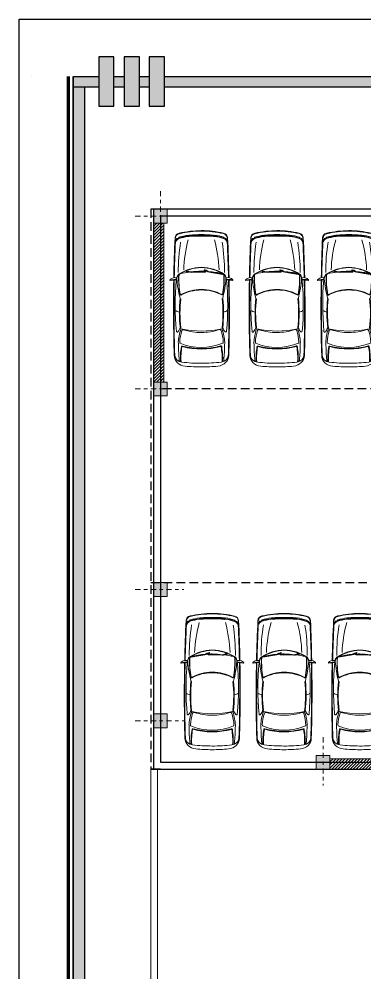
# Model space of a CAD drawing. Header units: inches. Extents: x 70 to 1974, y -315 to 363.
# Drawn here: x 70.87 to 80.86, y -54.59 to -26.99 of the extents above; entities that cross this region are included whole.
import ezdxf

# ---------------------------------------------------------------- set-up
doc = ezdxf.new("R2010")
doc.units = ezdxf.units.IN
doc.header["$MEASUREMENT"] = 0
doc.linetypes.add('DASHDOT', pattern=[1, 0.5, -0.25, 0, -0.25])
doc.linetypes.add('HIDDEN', pattern=[0.375, 0.25, -0.125])
doc.layers.add('3', color=244, linetype='Continuous', lineweight=20)
doc.layers.add('LAYER1', color=8, linetype='Continuous', lineweight=9)
doc.layers.add('7', color=7, linetype='Continuous')
doc.layers.add('HID', color=5, linetype='HIDDEN')
doc.layers.add('AX', color=7, linetype='Continuous', lineweight=18, true_color=0xb7ad8f)

# ---------------------------------------------------------------- blocks, each defined once
blk = doc.blocks.new('ACARSHADE1')
at = {"color": 0, "linetype": 'Continuous'}
for p, q in [((-0.594, -0.204), (-0.594, -0.181)), ((-0.34, -0.148), (-0.338, -0.139)), ((-0.322, -0.123), (-0.328, -0.149)), ((0, -0.105), (-0.018, -0.144)), ((0, -0.144), (0, -0.105)), ((0, -0.105), (0.018, -0.144)), ((0.322, -0.123), (0.328, -0.149)), ((0.34, -0.148), (0.338, -0.139)), ((0.594, -0.204), (0.594, -0.181)), ((-0.387, -1.069), (-0.34, -1.072)), ((-0.387, -1.084), (-0.342, -1.086)), ((-0.382, -1.074), (-0.335, -1.077)), ((-0.342, -1.086), (-0.294, -1.099)), ((-0.34, -1.072), (-0.292, -1.085)), ((-0.335, -1.077), (-0.287, -1.09)), ((-0.294, -1.099), (-0.258, -1.105)), ((-0.292, -1.085), (-0.256, -1.101)), ((-0.258, -1.105), (0.105, -1.095)), ((0.081, -1.05), (0.125, -1.062)), ((0.085, -1.037), (0.13, -1.048)), ((0.088, -1.042), (0.133, -1.054)), ((0.105, -1.095), (0.106, -1.09)), ((0.125, -1.062), (0.169, -1.085)), ((0.13, -1.048), (0.174, -1.071)), ((0.133, -1.054), (0.178, -1.077)), ((0.169, -1.085), (0.204, -1.098)), ((0.174, -1.071), (0.206, -1.093)), ((0.204, -1.098), (0.561, -1.16)), ((0.561, -1.16), (0.563, -1.156)), ((-0.821, -1.317), (-0.67, -1.3)), ((0.821, -1.317), (0.67, -1.3))]:
    blk.add_line(p, q, dxfattribs=at)
for points in [[(0.532, -3.066, 0.440617), (0.504, -3.048, -0.131888), (-0.504, -3.048, 0.440617), (-0.532, -3.066)], [(0.517, -3.069, 0.440617), (0.508, -3.063, -0.131888), (-0.508, -3.063, 0.440617), (-0.517, -3.069, 0.440617)]]:
    blk.add_lwpolyline(points, format="xyb", dxfattribs=at)
for centre in [(-0.386, -1.077), (0.084, -1.044)]:
    blk.add_circle(centre, 0.00366, dxfattribs=at)
for centre, radius, start, end in [((-0.692, -1.433), 0.192, 93.7609, 131.6237), ((-0.387, -1.077), 0.00714, 87.1228, 267.1228), ((-0.011, -3.321), 2.23, 87.0138, 96.352), ((-0.01, -3.317), 2.23, 87.0138, 96.352), ((0.083, -1.043), 0.00714, 75.4717, 255.4717), ((-0.002, -3.318), 2.23, 75.3628, 84.701), ((0, -3.314), 2.23, 75.3628, 84.701), ((0.693, -1.433), 0.192, 48.3763, 86.2391), ((-0.787, -1.317), 0.0429, 140.3763, 167.7955), ((-0.822, -1.309), 0.00756, 167.7955, 276.5043), ((-0.814, -1.296), 0.00896, 130.7252, 272.4672), ((-0.696, -1.647), 0.353, 81.8859, 110.7437), ((-0.703, -1.646), 0.358, 80.797, 107.973), ((-0.669, -1.307), 0.00756, 354.8825, 96.5043), ((0.704, -1.646), 0.358, 72.027, 99.203), ((0.696, -1.647), 0.353, 69.2563, 98.1141), ((0.67, -1.307), 0.00756, 83.4957, 185.1175), ((0.814, -1.296), 0.00896, 267.5328, 49.2748), ((0.787, -1.317), 0.0429, 12.2045, 39.6237), ((0.822, -1.309), 0.00756, 263.4957, 12.2045), ((0, -0.193), 2.459, 257.4033, 282.5986), ((1.077, -2.934), 1.689, 180.4023, 184.8145), ((-1.077, -2.934), 1.689, 355.1855, 359.5977), ((2.172, -3.091), 2.778, 179.6976, 187.606), ((-2.172, -3.091), 2.778, 352.394, 0.3024)]:
    blk.add_arc(centre, radius, start, end, dxfattribs=at)
for centre, major_axis, ratio, start_param, end_param in [((-0.001, -2.038), (2.27, 0), 0.89759, 1.570301, 1.83176), ((0.001, -2.038), (2.27, 0), 0.89759, 1.309833, 1.571291), ((50.512, -2.109), (51.25, 0.001), 0.89759, 3.099811, 3.122786), ((-0.576, -0.3), (0.122, 0), 0.89759, 1.859585, 3.102159), ((-0.55, -0.193), (0.143, 0), 0.89759, 1.83176, 3.099811), ((-0.587, -0.301), (0.097, 0), 0.89759, 1.779453, 3.089712), ((-0.55, -0.193), (0.129, 0), 0.89759, 1.83176, 3.099811), ((-0.576, -0.3), (0.0931, 0), 0.89759, 1.859585, 3.102159), ((-0.184, -1.316), (1.319, 0), 0.89759, 1.687405, 1.899936), ((-0.587, -0.181), (0.00716, 0), 0.89759, 1.847465, 3.164325), ((-0.587, -0.204), (0.00716, 0), 0.89759, 3.164325, 4.990365), ((-0.153, -1.278), (1.304, 0), 0.89759, 1.716493, 1.911424), ((-0.149, -1.266), (1.254, 0), 0.89759, 1.728737, 1.925899), ((-0.001, -2.038), (2.256, 0), 0.89759, 1.570298, 1.83176), ((3.823, -1.16), (4.292, 0), 0.89759, 2.900501, 3.109475), ((-0.347, -0.147), (0.00716, 0), 0.89759, -1.444209, -0.187054), ((-0.357, -0.133), (0.02, 0), 0.89759, -0.309856, 0.788623), ((-0.321, -0.151), (0.00716, 0), 0.89759, 2.937493, 4.82905), ((-0.049, -2.331), (2.452, 0), 0.89759, 1.550965, 1.68463), ((-0.049, -2.333), (2.468, 0), 0.89759, 1.551001, 1.682555), ((-0.315, -0.124), (0.00716, 0), 0.89759, 1.683029, 2.937493), ((-0.049, -2.333), (2.439, 0), 0.89759, 1.550766, 1.682311), ((-0.049, -2.336), (2.485, 0), 0.89759, 1.550952, 1.678242), ((0.001, -2.038), (2.256, 0), 0.89759, 1.309833, 1.571294), ((0.049, -2.336), (2.485, 0), 0.89759, 1.46335, 1.59064), ((0.049, -2.333), (2.468, 0), 0.89759, 1.459038, 1.590592), ((0.049, -2.331), (2.452, 0), 0.89759, 1.456963, 1.590628), ((0.049, -2.333), (2.439, 0), 0.89759, 1.459282, 1.590827), ((0.315, -0.124), (0.00716, 0), 0.89759, 0.204099, 1.458564), ((0.321, -0.151), (0.00716, 0), 0.89759, 4.595728, 6.487285), ((0.357, -0.133), (0.02, 0), 0.89759, 2.352969, 3.451448), ((0.184, -1.316), (1.319, 0), 0.89759, 1.241657, 1.454187), ((0.347, -0.147), (0.00716, 0), 0.89759, 3.328647, 4.585801), ((0.153, -1.278), (1.304, 0), 0.89759, 1.230169, 1.4251), ((0.149, -1.266), (1.254, 0), 0.89759, 1.215694, 1.412856), ((0.55, -0.193), (0.129, 0), 0.89759, 0.041782, 1.309833), ((0.587, -0.204), (0.00716, 0), 0.89759, 4.434413, 6.260453), ((0.55, -0.193), (0.143, 0), 0.89759, 0.041782, 1.309833), ((0.587, -0.181), (0.00716, 0), 0.89759, -0.022733, 1.294128), ((0.576, -0.3), (0.0931, 0), 0.89759, 0.039433, 1.282008), ((0.587, -0.301), (0.097, 0), 0.89759, 0.051881, 1.36214), ((0.576, -0.3), (0.122, 0), 0.89759, 0.039433, 1.282008), ((-50.512, -2.11), (51.25, 0.001), 0.89759, 0.018807, 0.041782), ((50.512, -2.109), (51.236, 0.001), 0.89759, 3.102159, 3.122733), ((5.264, -1.066), (5.873, 0), 0.89759, 2.997149, 3.149827), ((-5.264, -1.066), (5.873, 0), 0.89759, -0.008235, 0.144443), ((0.036, -1.954), (1.099, 0), 0.89759, 1.603669, 2.188883), ((0.04, -1.942), (1.078, 0), 0.89759, 1.60752, 2.17725), ((-0.036, -1.954), (1.099, 0), 0.89759, 0.95271, 1.537924), ((-0.04, -1.942), (1.078, 0), 0.89759, 0.964343, 1.534072), ((-0.698, -1.292), (0.0564, 0), 0.89759, 0.475133, 1.689729), ((-0.331, -1.325), (0.334, 0), 0.89759, 2.557868, 2.915855), ((-0.331, -1.325), (0.327, 0), 0.89759, 2.597661, 2.934007), ((-0.605, -1.176), (0.00716, 0), 0.89759, -0.051168, 2.597661), ((-0.58, -1.177), (0.0358, 0), 0.89759, 2.188883, 2.557868), ((1.992, -1.295), (2.593, 0), 0.89759, 3.090425, 3.313211), ((1.992, -1.295), (2.586, 0), 0.89759, 3.088326, 3.313211), ((-0.554, -1.173), (0.0358, 0), 0.89759, 2.17725, 3.088326), ((0.041, -3.254), (2.432, 0), 0.89759, 1.716349, 1.821833), ((0.041, -3.254), (2.432, 0), 0.89759, 1.587754, 1.703121), ((-0.041, -3.254), (2.432, 0), 0.89759, 1.48877, 1.553838), ((-0.041, -3.254), (2.432, 0), 0.89759, 1.319759, 1.477125), ((-1.992, -1.295), (2.586, 0), 0.89759, -0.171618, 0.053267), ((-1.992, -1.295), (2.593, 0), 0.89759, -0.171618, 0.051168), ((0.554, -1.173), (0.0358, 0), 0.89759, 0.053267, 0.964343), ((0.605, -1.176), (0.00716, 0), 0.89759, 0.543932, 3.192761), ((0.58, -1.177), (0.0358, 0), 0.89759, 0.583724, 0.95271), ((0.331, -1.325), (0.334, 0), 0.89759, 0.234382, 0.583724), ((50.512, -2.109), (51.25, 0.001), 0.89759, 3.124137, 3.167494), ((50.512, -2.109), (51.236, 0.001), 0.89759, 3.124097, 3.167229), ((8.598, -1.976), (9.29, 0), 0.89759, 3.061367, 3.223808), ((2.867, -1.057), (3.523, 0), 0.89759, 3.208352, 3.374023), ((-2.867, -1.057), (3.523, 0), 0.89759, -0.232431, -0.06676), ((-8.598, -1.976), (9.29, 0.006), 0.898924, -0.082775, 0.079462), ((-50.512, -2.11), (51.25, 0.001), 0.89759, -0.025902, 0.017455), ((-0.541, -1.689), (0.0143, 0), 0.89759, 3.313211, 5.253542), ((0.006, -2.508), (1.064, 0), 0.89759, 1.576895, 2.111949), ((0.006, -2.508), (1.049, 0), 0.89759, 1.576895, 2.111949), ((-0.006, -2.508), (1.064, 0), 0.89759, 1.029644, 1.564697), ((-0.006, -2.508), (1.049, 0), 0.89759, 1.029644, 1.564697), ((0.542, -1.689), (0.0143, 0), 0.89759, 4.171236, 6.111567), ((3.464, -2.172), (4.046, 0), 0.89759, 3.038021, 3.250693), ((3.464, -2.172), (4.031, 0), 0.89759, 3.038021, 3.250693), ((-0.596, -1.793), (0.0358, 0), 0.89759, -0.103572, 0.232431), ((-3.463, -2.172), (4.046, 0), 0.89759, -0.1091, 0.103572), ((0.596, -1.793), (0.0358, 0), 0.89759, 2.909162, 3.245165), ((-0.553, -1.96), (0.213, 0), 0.89759, 4.009629, 4.574868), ((0.553, -1.96), (0.213, 0), 0.89759, -1.433275, -0.868036), ((-0.639, -2.659), (0.0215, 0), 0.89759, 3.223808, 5.568388), ((-0.812, -2.525), (0.25, 0), 0.89759, -0.714797, -0.146693), ((1.007, -3.017), (1.583, 0), 0.89759, 2.871316, 3.093007), ((-0.522, -2.564), (0.0358, 0), 0.89759, 3.250693, 4.310685), ((-0.484, -2.647), (0.0358, 0), 0.89759, 1.219409, 2.871316), ((0.005, -1.45), (1.384, 0), 0.89759, 4.361002, 4.70887), ((-0.005, -1.45), (1.384, 0), 0.89759, -1.567277, -1.219409), ((0.484, -2.647), (0.0358, 0), 0.89759, 0.270276, 1.922183), ((-1.007, -3.017), (1.583, 0), 0.89759, 0.048586, 0.270276), ((0.522, -2.564), (0.0358, 0), 0.89759, -1.169092, -0.1091), ((-0.538, -2.95), (0.0358, 0), 0.89759, 3.093007, 3.923564), ((0.021, -1.985), (1.273, 0.078), 0.862538, 4.183706, 5.100133), ((0.538, -2.95), (0.0358, 0), 0.89759, -0.781972, 0.048586), ((1.56, -3.361), (2.118, 0), 0.89759, 2.986043, 3.194365), ((-1.56, -3.361), (2.118, 0), 0.89759, -0.052772, 0.15555), ((-0.398, -3.293), (0.322, 0), 0.89759, 3.167494, 4.607247), ((-0.492, -3.283), (0.215, 0), 0.89759, 3.167229, 4.580519), ((-0.029, -0.15), (3.736, 0), 0.89759, 4.580519, 4.720073), ((0.029, -0.15), (3.736, 0), 0.89759, 4.704705, 4.844259), ((0.398, -3.293), (0.322, 0), 0.89759, -1.465654, -0.025902), ((0.492, -3.283), (0.215, 0), 0.89759, -1.438926, -0.025636), ((-0.029, -0.15), (3.844, 0), 0.89759, 4.607247, 4.719858), ((0.029, -0.15), (3.844, 0), 0.89759, 4.70492, 4.817531)]:
    blk.add_ellipse(centre, major_axis=major_axis, ratio=ratio, start_param=start_param, end_param=end_param, dxfattribs=at)
at = {"color": 0, "linetype": 'Continuous', "extrusion": (0, 0, -1)}
for centre, major_axis, start_param, end_param in [((-3.823, -1.16), (4.292, 0), -0.241092, -0.032118), ((-50.512, -2.109), (-51.236, 0.001), 3.102159, 3.122732), ((0.331, -1.325), (-0.327, 0), 2.597661, 2.934007), ((0.698, -1.292), (-0.0564, 0), 0.475133, 1.689729), ((-50.512, -2.109), (-51.236, 0.001), 3.124096, 3.167229), ((-3.463, -2.172), (-4.031, 0), 3.038021, 3.250693), ((0.812, -2.525), (-0.25, 0), -0.714797, -0.146693), ((0.639, -2.659), (-0.0215, 0), 3.223808, 5.568388)]:
    blk.add_ellipse(centre, major_axis=major_axis, ratio=0.89759, start_param=start_param, end_param=end_param, dxfattribs=at)
at = {"color": 0, "linetype": 'Continuous'}
for points in [[(-0.542, -2.597), (-0.587, -2.731), (-0.606, -2.838), (-0.612, -2.946)], [(0.542, -2.597), (0.587, -2.731), (0.606, -2.838), (0.612, -2.946)], [(-0.517, -3.069), (-0.54, -3.198), (-0.547, -3.329), (-0.54, -3.46)], [(0.54, -3.46), (0.548, -3.329), (0.54, -3.198), (0.517, -3.069)]]:
    blk.add_open_spline(points, degree=3, dxfattribs=at)
blk = doc.blocks.new('k1')
at = {"true_color": 0x636466}
h = blk.add_hatch(color=251, dxfattribs=at)
h.dxf.hatch_style = 1
h.paths.add_polyline_path([(-479.763, -162.319), (-480.495, -162.319), (-480.495, -162.634), (-479.763, -162.634)])
h.paths.add_polyline_path([(-479.027, -162.319), (-479.326, -162.319), (-479.326, -162.634), (-479.027, -162.634)])
h.paths.add_polyline_path([(-478.307, -162.319), (-478.59, -162.319), (-478.59, -162.634), (-478.307, -162.634)])
h = blk.add_hatch(color=251, dxfattribs=at)
h.dxf.hatch_style = 1
h.paths.add_polyline_path([(-480.494, -162.334), (-480.494, -163.026), (-480.494, -198.947), (-480.18, -198.947), (-480.18, -162.334)])
h = blk.add_hatch(color=251, dxfattribs=at)
h.dxf.hatch_style = 1
h.paths.add_polyline_path([(-462.468, -162.319), (-463.16, -162.319), (-477.869, -162.319), (-477.869, -162.634), (-462.468, -162.633)])
at = {"layer": '3'}
h = blk.add_hatch(color=256, dxfattribs=at)
h.dxf.hatch_style = 1
h.paths.add_polyline_path([(-479.326, -161.751), (-479.763, -161.751), (-479.763, -163.185), (-479.326, -163.185)])
h.paths.add_polyline_path([(-478.59, -161.751), (-479.027, -161.751), (-479.027, -163.185), (-478.59, -163.185)])
h.paths.add_polyline_path([(-477.869, -161.751), (-478.307, -161.751), (-478.307, -163.185), (-477.869, -163.185)])
for p, q in [((-481.719, -162.312), (-481.719, -162.312)), ((-480.178, -162.634), (-480.178, -198.949))]:
    blk.add_line(p, q)
for points in [[(-452.366, -202.667), (-482.066, -202.667), (-482.066, -160.662), (-452.366, -160.662)], [(-482.066, -160.662), (-452.366, -160.662), (-452.366, -202.667), (-482.066, -202.667)], [(-479.326, -161.751), (-479.763, -161.751), (-479.763, -163.185), (-479.326, -163.185)], [(-478.59, -161.751), (-479.027, -161.751), (-479.027, -163.185), (-478.59, -163.185)], [(-477.869, -161.751), (-478.307, -161.751), (-478.307, -163.185), (-477.869, -163.185)]]:
    blk.add_lwpolyline(points, close=True)
for points in [[(-479.763, -162.634), (-480.495, -162.634), (-480.495, -162.319), (-479.763, -162.319)], [(-480.178, -162.634), (-480.178, -198.949), (-480.495, -198.949), (-480.495, -162.319), (-480.178, -162.319)], [(-479.326, -162.319), (-479.027, -162.319)], [(-478.59, -162.319), (-478.307, -162.319)], [(-477.869, -162.319), (-462.606, -162.319)], [(-479.027, -162.634), (-479.326, -162.634)], [(-478.307, -162.634), (-478.59, -162.634)], [(-462.557, -162.634), (-477.869, -162.634)]]:
    blk.add_lwpolyline(points)
blk.add_line((-480.669, -162.319), (-480.669, -162.922), dxfattribs=at)
at = {"layer": '3', "const_width": 0.1}
for points in [[(-480.641, -192.137), (-480.641, -162.319)], [(-480.641, -198.946), (-480.641, -162.319)]]:
    blk.add_lwpolyline(points, dxfattribs=at)
at = {"layer": '7', "lineweight": 30}
blk.add_line((-480.506, -198.946), (-480.503, -162.319), dxfattribs=at)
blk = doc.blocks.new('s.botoni')
at = {"layer": 'AX'}
h = blk.add_hatch(color=256, dxfattribs=at)
h.paths.add_polyline_path([(19.473, 218.825), (19.473, 219.111), (19.758, 219.111), (19.758, 218.825)])
h.paths.add_polyline_path([(19.758, 218.711), (19.473, 218.711), (19.473, 218.825), (19.758, 218.825)])
h.paths.add_polyline_path([(19.473, 218.711), (19.359, 218.711), (19.359, 218.825), (19.473, 218.825)])
h.paths.add_polyline_path([(19.473, 218.825), (19.359, 218.825), (19.359, 219.111), (19.473, 219.111)])
at = {"layer": 'AX', "linetype": 'DASHDOT', "ltscale": 0.3}
for p, q in [((19.558, 219.636), (19.558, 218.236)), ((18.834, 218.911), (20.234, 218.911))]:
    blk.add_line(p, q, dxfattribs=at)
at = {"layer": 'AX', "linetype": 'Continuous'}
blk.add_lwpolyline([(19.359, 218.711), (19.758, 218.711), (19.758, 219.111), (19.359, 219.111), (19.359, 218.711)], dxfattribs=at)
blk = doc.blocks.new('s13')
at = {"layer": 'AX', "linetype": 'Continuous'}
h = blk.add_hatch(dxfattribs=at)
h.set_pattern_fill('ANSI31', color=256, scale=0.5)
h.paths.add_polyline_path([(132.749, -32.496), (128.628, -32.496), (128.628, -32.795), (132.749, -32.795)])
h = blk.add_hatch(dxfattribs=at)
h.set_pattern_fill('ANSI31', color=256, scale=0.5)
h.paths.add_polyline_path([(113.608, -32.895), (113.309, -32.895), (113.309, -37.496), (113.608, -37.496)])
h = blk.add_hatch(dxfattribs=at)
h.set_pattern_fill('ANSI31', color=256, scale=0.5)
h.set_pattern_definition([(45, (0, 0.09984), (-0.044194174, 0.044194174), [])])
h.paths.add_polyline_path([(125.349, -40.296), (123.648, -40.296), (123.648, -40.595), (125.349, -40.595)])
h = blk.add_hatch(dxfattribs=at)
h.set_pattern_fill('ANSI31', color=256, scale=0.5)
h.paths.add_polyline_path([(133.149, -43.896), (132.849, -43.896), (132.849, -47.096), (133.149, -47.096)])
h = blk.add_hatch(dxfattribs=at)
h.set_pattern_fill('ANSI31', color=256, scale=0.5)
h.paths.add_polyline_path([(120.209, -48.396), (118.409, -48.396), (118.409, -48.696), (120.209, -48.696)])
for points in [[(132.749, -32.496), (128.628, -32.496), (128.628, -32.795), (132.749, -32.795)], [(113.309, -32.895), (113.608, -32.895), (113.608, -37.496), (113.309, -37.496)], [(125.349, -40.296), (123.648, -40.296), (123.648, -40.595), (125.349, -40.595)], [(133.149, -47.096), (132.849, -47.096), (132.849, -43.896), (133.149, -43.896)], [(120.209, -48.696), (118.409, -48.696), (118.409, -48.396), (120.209, -48.396)]]:
    blk.add_lwpolyline(points, close=True, dxfattribs=at)
for p in [(93.95, -251.606), (100.49, -251.606), (108.87, -251.606), (113.39, -251.606), (103.889, -253.106), (105.99, -253.106), (93.95, -256.606), (113.39, -256.606), (103.889, -259.406), (105.99, -259.406), (113.39, -259.406), (93.95, -262.406), (93.95, -266.207), (113.39, -266.207), (98.65, -267.407), (100.85, -267.407), (109.99, -267.407)]:
    blk.add_blockref('s.botoni', p, dxfattribs=at)

msp = doc.modelspace()

# ---------------------------------------------------------------- linework, layer by layer
for p, q in [((94.67469, -32.49559), (74.67469, -32.49559)), ((74.75469, -32.49559), (74.75469, -48.69559)), ((85.82469, -32.69559), (74.95469, -32.69559)), ((74.95469, -32.69559), (74.95469, -48.49559)), ((74.95469, -48.49559), (82.19685, -48.49559)), ((74.67469, -48.69559), (81.99685, -48.69559)), ((74.95469, -48.69559), (74.67469, -48.69559))]:
    msp.add_line(p, q)
at = {"layer": 'HID', "color": 8}
for p, q in [((74.67469, -32.49559), (74.67469, -48.69559)), ((84.65469, -37.69559), (74.95469, -37.69559)), ((74.67469, -43.29559), (82.20469, -43.29559))]:
    msp.add_line(p, q, dxfattribs=at)
at = {"layer": 'LAYER1', "linetype": 'ByBlock'}
for p, q in [((74.67469, -48.69559), (74.67469, -57.49559)), ((74.87469, -48.69559), (74.87469, -57.29559))]:
    msp.add_line(p, q, dxfattribs=at)

# ---------------------------------------------------------------- block references
for name, p in [('k1', (552.93844, 133.66892)), ('s13', (-38.55406, 0))]:
    msp.add_blockref(name, p)
at = {"layer": 'LAYER1', "linetype": 'ByBlock', "yscale": 1.095207600000007, "zscale": 1.095207600000007}
for p, xscale, rotation in [((76.13749, -33.11364), 1.095207600000007, 0.09915306436513839), ((78.32337, -33.11364), 1.095207600000007, 0.09915306436513839), ((80.39909, -33.11364), 1.095207600000007, 0.09915306436513839), ((76.45742, -44.18808), -1.095207600000007, 359.9008469356348), ((78.53314, -44.18808), -1.095207600000007, 359.9008469356348), ((80.71902, -44.18808), -1.095207600000007, 359.9008469356348)]:
    msp.add_blockref('ACARSHADE1', p, dxfattribs=dict(at, xscale=xscale, rotation=rotation))

doc.saveas('drawing.dxf')
